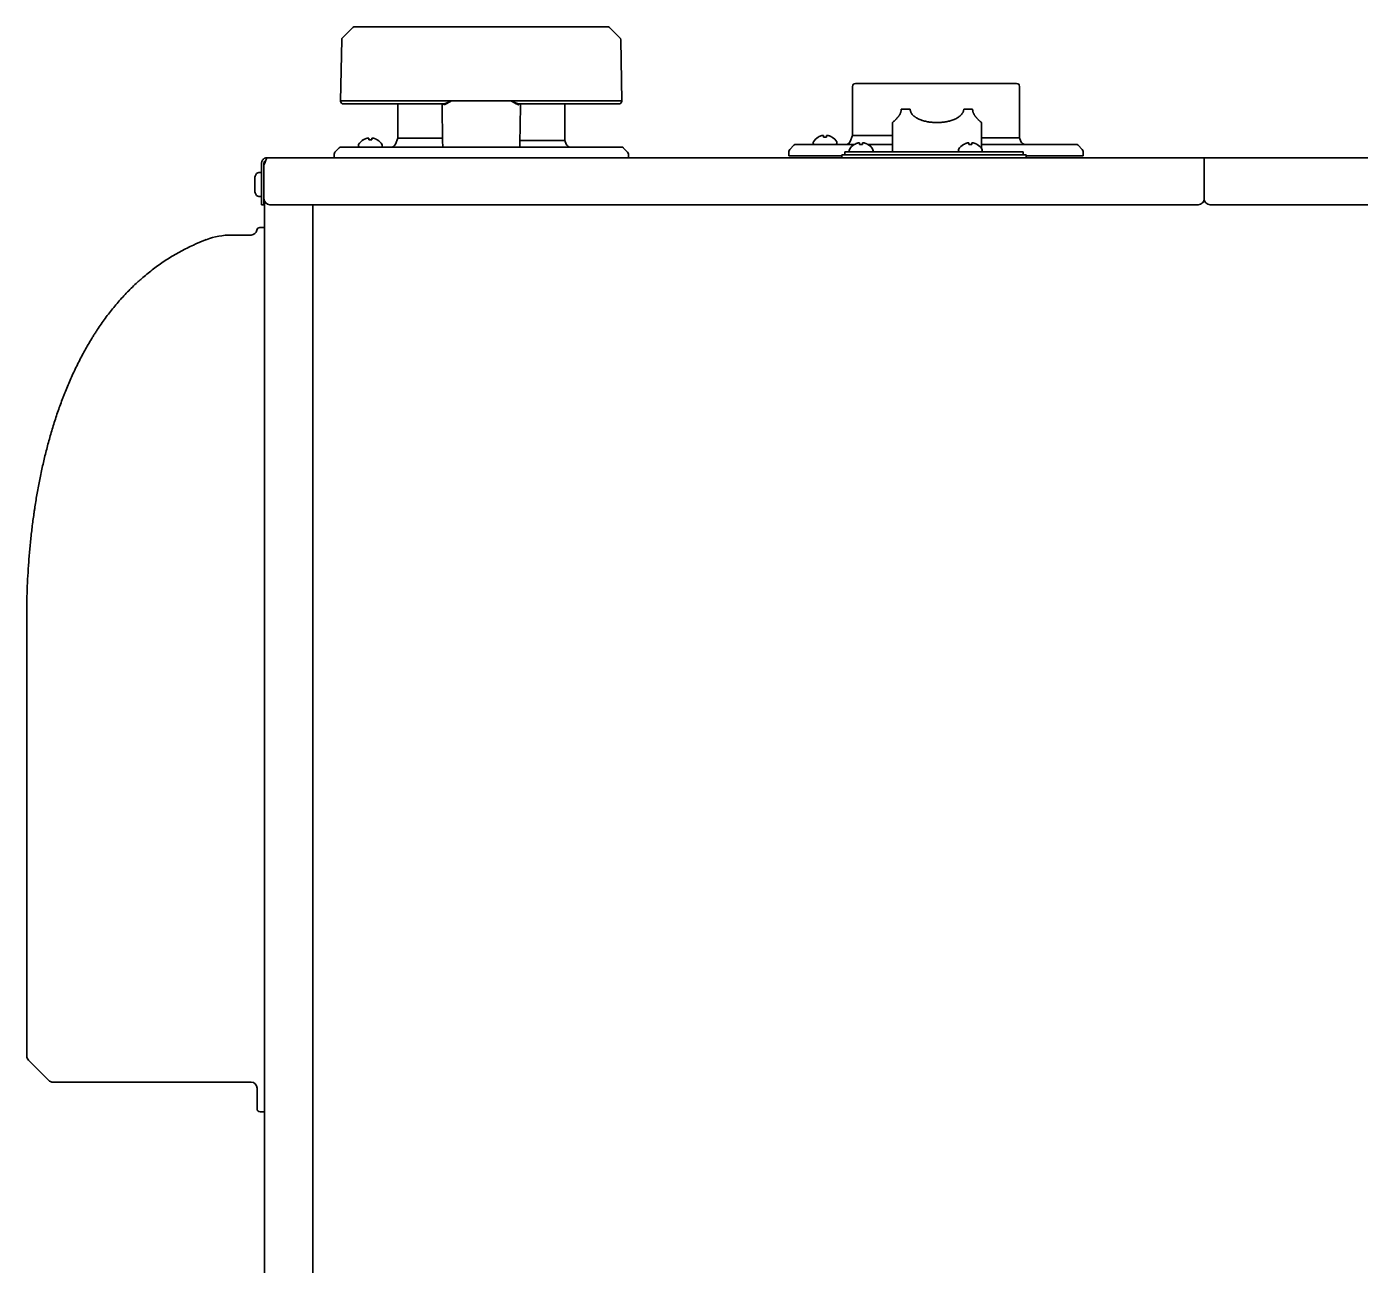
# Model space of a CAD drawing. Extents: x 53 to 4125, y 6244 to 9910.
# Drawn here: x 3214.3 to 3662.9, y 8370.3 to 8787 of the extents above; entities that cross this region are included whole.
import ezdxf

# ---------------------------------------------------------------- set-up
doc = ezdxf.new("R2010")
doc.units = 0
doc.header["$LTSCALE"] = 5
doc.layers.add('1', color=7, linetype='CONTINUOUS', true_color=0xffffff)

msp = doc.modelspace()

# ---------------------------------------------------------------- linework, layer by layer
at = {"layer": '1', "color": 7, "linetype": 'Continuous', "lineweight": 35}
for p, q in [((3320.56, 8783.29), (3324.04, 8786.72)), ((3409.65, 8787), (3324.75, 8787)), ((3410.36, 8786.72), (3413.84, 8783.29)), ((3319.9, 8762), (3320.26, 8782.59)), ((3414.14, 8782.59), (3414.5, 8762)), ((3492.09, 8750.43), (3492.09, 8766.9)), ((3492.09, 8750.43), (3492.09, 8766.9)), ((3509.93, 8767.9), (3493.09, 8767.9)), ((3509.93, 8767.9), (3493.09, 8767.9)), ((3497.89, 8767.9), (3496.53, 8767.9)), ((3510.7, 8767.9), (3497.89, 8767.9)), ((3512.36, 8767.9), (3509.93, 8767.9)), ((3512.36, 8767.9), (3509.93, 8767.9)), ((3512.06, 8767.9), (3510.7, 8767.9)), ((3514.12, 8767.9), (3512.36, 8767.9)), ((3514.12, 8767.9), (3512.36, 8767.9)), ((3526.27, 8767.9), (3514.12, 8767.9)), ((3526.27, 8767.9), (3514.12, 8767.9)), ((3532.81, 8767.9), (3515.34, 8767.9)), ((3528.03, 8767.9), (3526.27, 8767.9)), ((3528.03, 8767.9), (3526.27, 8767.9)), ((3530.45, 8767.9), (3528.03, 8767.9)), ((3530.45, 8767.9), (3528.03, 8767.9)), ((3547.29, 8767.9), (3530.45, 8767.9)), ((3547.29, 8767.9), (3530.45, 8767.9)), ((3548.29, 8766.9), (3548.29, 8749.65)), ((3548.29, 8766.9), (3548.29, 8749.65)), ((3319.9, 8762), (3414.5, 8762)), ((3319.9, 8761.98), (3319.9, 8762)), ((3320.9, 8761), (3354.35, 8761)), ((3339.1, 8749.53), (3339.1, 8761)), ((3339.1, 8749.53), (3339.1, 8761)), ((3380.05, 8761), (3413.5, 8761)), ((3395.3, 8761), (3395.3, 8748.75)), ((3395.3, 8761), (3395.3, 8748.75)), ((3414.5, 8762), (3414.5, 8761.98)), ((3508.5, 8759.23), (3509.77, 8759.23)), ((3509.77, 8759.23), (3508.5, 8759.23)), ((3531.22, 8759.23), (3532.5, 8759.23)), ((3532.5, 8759.23), (3531.22, 8759.23)), ((3505.5, 8744.9), (3505.5, 8754.74)), ((3535.5, 8754.74), (3535.5, 8746.01)), ((3327.6, 8749), (3327.6, 8748.97)), ((3332.2, 8748.93), (3332.2, 8748.96)), ((3338.36, 8747.49), (3339.1, 8749.53)), ((3338.36, 8747.49), (3339.1, 8749.53)), ((3354.13, 8749.53), (3339.1, 8749.53)), ((3354.13, 8749.53), (3339.1, 8749.53)), ((3395.3, 8748.75), (3380.21, 8748.75)), ((3395.3, 8748.75), (3380.21, 8748.75)), ((3395.3, 8748.75), (3395.76, 8747.49)), ((3395.3, 8748.75), (3395.76, 8747.49)), ((3480.57, 8749.88), (3480.57, 8749.85)), ((3485.17, 8749.85), (3485.17, 8749.88)), ((3491.35, 8748.39), (3492.09, 8750.43)), ((3491.35, 8748.39), (3492.09, 8750.43)), ((3505.5, 8750.43), (3492.09, 8750.43)), ((3505.5, 8750.43), (3492.09, 8750.43)), ((3548.29, 8749.65), (3535.5, 8749.65)), ((3548.29, 8749.65), (3535.5, 8749.65)), ((3548.29, 8749.65), (3548.75, 8748.39)), ((3548.29, 8749.65), (3548.75, 8748.39)), ((3317.99, 8744.79), (3319.41, 8746.21)), ((3317.99, 8744.79), (3319.41, 8746.21)), ((3414.29, 8746.5), (3320.11, 8746.5)), ((3414.29, 8746.5), (3320.11, 8746.5)), ((3325.88, 8746.94), (3325.88, 8747.14)), ((3329.88, 8746.5), (3326.28, 8746.53)), ((3333.88, 8747.07), (3333.88, 8746.87)), ((3414.99, 8746.21), (3416.41, 8744.79)), ((3414.99, 8746.21), (3416.41, 8744.79)), ((3470.69, 8743.6), (3470.69, 8744.99)), ((3470.69, 8743.6), (3470.69, 8744.99)), ((3470.99, 8745.69), (3472.4, 8747.11)), ((3470.99, 8745.69), (3472.4, 8747.11)), ((3492.76, 8747.4), (3473.11, 8747.4)), ((3492.79, 8747.4), (3473.11, 8747.4)), ((3478.87, 8747.8), (3478.87, 8748)), ((3486.87, 8748), (3486.87, 8747.8)), ((3549.49, 8744.9), (3489.49, 8744.9)), ((3489.49, 8743.9), (3489.49, 8744.9)), ((3490.99, 8745.3), (3490.99, 8745.5)), ((3492.69, 8747.38), (3492.69, 8747.35)), ((3505.49, 8747.4), (3497.11, 8747.4)), ((3505.49, 8747.4), (3497.13, 8747.4)), ((3497.29, 8747.35), (3497.29, 8747.38)), ((3498.99, 8745.5), (3498.99, 8745.3)), ((3527.74, 8745.3), (3527.74, 8745.5)), ((3529.44, 8747.38), (3529.44, 8747.35)), ((3534.04, 8747.35), (3534.04, 8747.38)), ((3567.28, 8747.4), (3535.49, 8747.4)), ((3567.28, 8747.4), (3535.49, 8747.4)), ((3535.5, 8744.93), (3535.5, 8744.9)), ((3535.74, 8745.5), (3535.74, 8745.3)), ((3549.49, 8744.9), (3549.49, 8743.9)), ((3567.99, 8747.11), (3569.4, 8745.69)), ((3567.99, 8747.11), (3569.4, 8745.69)), ((3569.69, 8744.99), (3569.69, 8743.6)), ((3569.69, 8744.99), (3569.69, 8743.6)), ((3293.3, 8741.1), (3293.3, 8740.37)), ((3293.3, 8740.37), (3293.3, 8729.1)), ((3294.1, 8741.1), (3294.1, 8740.37)), ((3294.1, 8740.37), (3294.44, 8741.1)), ((3294.1, 8740.37), (3294.1, 8729.1)), ((3294.1, 8740.37), (3294.1, 8729.1)), ((3295.35, 8742.9), (3295.1, 8742.9)), ((3295.35, 8742.9), (3295.32, 8742.9)), ((3954.05, 8742.9), (3295.35, 8742.9)), ((3317.7, 8742.9), (3317.7, 8744.09)), ((3317.7, 8742.9), (3317.7, 8744.09)), ((3416.7, 8744.09), (3416.7, 8742.9)), ((3416.7, 8744.09), (3416.7, 8742.9)), ((3470.69, 8743.6), (3488.49, 8743.6)), ((3470.69, 8743.6), (3488.49, 8743.6)), ((3488.49, 8743.9), (3550.49, 8743.9)), ((3488.49, 8742.9), (3488.49, 8743.9)), ((3550.49, 8743.9), (3550.49, 8742.9)), ((3550.5, 8743.6), (3569.69, 8743.6)), ((3550.5, 8743.6), (3569.69, 8743.6)), ((3610.39, 8742.9), (3610.39, 8741.1)), ((3610.39, 8742.9), (3610.39, 8741.1)), ((3610.39, 8741.1), (3610.39, 8729.1)), ((3610.39, 8741.1), (3610.39, 8729.1)), ((3291, 8731.41), (3291, 8736.39)), ((3292.34, 8737.9), (3293.3, 8737.9)), ((3293.3, 8729.9), (3292.34, 8729.9)), ((3293.3, 8727.1), (3293.3, 8729.1)), ((3293.3, 8727.1), (3294.1, 8727.1)), ((3294.1, 8727.1), (3294.1, 8729.1)), ((3294.29, 8728.23), (3294.29, 8105.85)), ((3296.1, 8727.1), (3608.39, 8727.1)), ((3310.5, 8727.1), (3310.5, 8012)), ((3612.39, 8727.1), (3953.29, 8727.1)), ((3292.77, 8719.4), (3292.74, 8719.4)), ((3294.28, 8719.4), (3292.77, 8719.4)), ((3294.28, 8719.11), (3294.28, 8719.4)), ((3294.28, 8710.7), (3294.28, 8719.11)), ((3289.78, 8716.9), (3283.23, 8716.9)), ((3294.28, 8714.1), (3294.29, 8714.1)), ((3294.28, 8709.99), (3294.28, 8710.7)), ((3294.28, 8709.99), (3294.28, 8437.82)), ((3214.28, 8588.24), (3214.28, 8440.73)), ((3294.29, 8563.9), (3294.28, 8563.9)), ((3294.28, 8562.9), (3294.29, 8562.9)), ((3294.28, 8560.9), (3294.29, 8560.9)), ((3294.29, 8556.9), (3294.28, 8556.9)), ((3294.28, 8554.9), (3294.29, 8554.9)), ((3214.86, 8439.32), (3221.69, 8432.49)), ((3294.28, 8437.11), (3294.28, 8437.82)), ((3294.28, 8427.4), (3294.28, 8437.11)), ((3223.1, 8431.9), (3225.93, 8431.9)), ((3225.93, 8431.9), (3289.78, 8431.9)), ((3291.78, 8429.9), (3291.78, 8422.9)), ((3294.28, 8422.2), (3294.28, 8427.4)), ((3292.78, 8421.9), (3294.28, 8421.9)), ((3294.28, 8421.9), (3294.28, 8422.2))]:
    msp.add_line(p, q, dxfattribs=at)
for centre, radius, start, end in [((3324.75, 8786), 1, 90, 134.5), ((3409.65, 8786), 1, 45.5, 90), ((3321.26, 8782.58), 1, 134.5, 179), ((3413.14, 8782.58), 1, 1, 45.5), ((3493.09, 8766.9), 1, 90, 180), ((3493.09, 8766.9), 1, 90, 180), ((3547.29, 8766.9), 1, 0, 90), ((3547.29, 8766.9), 1, 0, 90), ((3320.9, 8762), 1, 181, 270), ((3413.5, 8762), 1, 270, 359), ((3330.06, 8744.88), 4.8, 121.0814, 149.1988), ((3329.87, 8745.2), 3.78, 89.5035, 97.1041), ((3329.87, 8745.2), 3.78, 81.8959, 89.4965), ((3329.66, 8744.88), 4.8, 29.8012, 57.9163), ((3483.07, 8745.78), 4.8, 121.3727, 149.6988), ((3482.67, 8745.78), 4.8, 30.3012, 58.6273), ((3318.7, 8744.09), 1, 135, 180), ((3318.7, 8744.09), 1, 135, 180), ((3320.11, 8745.5), 1, 90, 135), ((3320.11, 8745.5), 1, 90, 135), ((3326.28, 8747.13), 0.4, 149.1988, 179.5), ((3326.28, 8746.93), 0.4, 179.5, 269.5), ((3327.67, 8745.92), 0.6, 75.4572, 89.5), ((3333.48, 8746.87), 0.4, 292.8662, 359.5), ((3333.48, 8747.07), 0.4, 359.5, 29.8012), ((3336.95, 8748), 1.5, 270, 340), ((3336.95, 8748), 1.5, 270, 340), ((3397.17, 8748), 1.5, 200, 270), ((3397.17, 8748), 1.5, 200, 270), ((3414.29, 8745.5), 1, 45, 90), ((3414.29, 8745.5), 1, 45, 90), ((3415.7, 8744.09), 1, 0, 45), ((3415.7, 8744.09), 1, 0, 45), ((3471.69, 8744.99), 1, 135, 180), ((3471.69, 8744.99), 1, 135, 180), ((3473.11, 8746.4), 1, 90, 135), ((3473.11, 8746.4), 1, 90, 135), ((3479.27, 8748), 0.4, 149.6988, 180), ((3479.27, 8747.8), 0.4, 180, 270), ((3486.47, 8747.8), 0.4, 270, 0), ((3486.47, 8748), 0.4, 0, 30.3012), ((3489.94, 8748.9), 1.5, 270, 340), ((3489.94, 8748.9), 1.5, 270, 340), ((3491.39, 8745.5), 0.4, 149.6988, 180), ((3491.39, 8745.3), 0.4, 180, 270), ((3495.19, 8743.28), 4.8, 121.3727, 149.6988), ((3494.79, 8743.28), 4.8, 30.3012, 58.6273), ((3498.59, 8745.3), 0.4, 270, 0), ((3498.59, 8745.5), 0.4, 0, 30.3012), ((3528.14, 8745.5), 0.4, 149.6988, 180), ((3528.14, 8745.3), 0.4, 180, 270), ((3531.94, 8743.28), 4.8, 121.3727, 149.6988), ((3531.54, 8743.28), 4.8, 30.3012, 58.6273), ((3535.34, 8745.3), 0.4, 270, 0), ((3535.34, 8745.5), 0.4, 0, 30.3012), ((3550.16, 8748.9), 1.5, 200, 270), ((3550.16, 8748.9), 1.5, 200, 270), ((3567.28, 8746.4), 1, 45, 90), ((3567.28, 8746.4), 1, 45, 90), ((3568.69, 8744.99), 1, 0, 45), ((3568.69, 8744.99), 1, 0, 45), ((3297.54, 8733.9), 7, 150, 159.1628), ((3292.34, 8736.9), 1, 90, 150), ((3297.54, 8733.9), 7, 200.8372, 210), ((3292.34, 8730.9), 1, 210, 270), ((3296.1, 8729.1), 2, 180, 270), ((3608.39, 8729.1), 2, 270, 0), ((3612.39, 8729.1), 2, 180, 270), ((3289.78, 8718.9), 2, 270, 350.4059), ((3292.73, 8718.4), 1, 90, 170.4059), ((3283.23, 8692.9), 24, 90, 110.7877), ((3216.28, 8440.73), 2, 180, 225), ((3223.1, 8433.9), 2, 225, 270), ((3289.78, 8429.9), 2, 0, 90), ((3292.78, 8422.9), 1, 180, 270)]:
    msp.add_arc(centre, radius, start, end, dxfattribs=at)
at = {"layer": '1', "color": 7, "linetype": 'Continuous', "lineweight": 35, "extrusion": (0, 0, -1)}
for major_axis, start_param, end_param in [((15, 0), 3.785094, 4.068888), ((15, 0), 2.214297, 2.498092), ((-14, 0), 0.698222, 0.872574), ((-14, 0), 5.410611, 5.584963), ((15, 0), 0.643501, 0.927295), ((15, 0), 5.35589, 5.639684), ((-14, 0), 2.269019, 2.44337), ((-14, 0), 3.839815, 4.014167)]:
    msp.add_ellipse((3520.5, 8759.23), major_axis=major_axis, ratio=0.00002, start_param=start_param, end_param=end_param, dxfattribs=at)
at = {"layer": '1', "color": 7, "linetype": 'Continuous', "lineweight": 35}
for points, knots in [([(3496.53, 8767.9), (3496.49, 8767.9), (3496.44, 8767.9), (3496.3, 8767.9), (3496.22, 8767.9), (3496.08, 8767.9), (3496.03, 8767.9), (3495.96, 8767.9), (3495.95, 8767.9), (3495.92, 8767.9), (3495.91, 8767.9), (3495.87, 8767.9), (3495.84, 8767.9), (3495.69, 8767.9), (3495.42, 8767.9), (3495.12, 8767.9), (3494.91, 8767.9), (3494.87, 8767.9), (3494.79, 8767.9), (3494.74, 8767.9), (3494.61, 8767.9), (3494.52, 8767.9), (3494.25, 8767.9), (3494.06, 8767.9), (3493.66, 8767.9), (3493.46, 8767.9), (3493.24, 8767.9)], [0, 0, 0, 0, 0.125, 0.125, 0.25, 0.25, 0.3125, 0.3125, 0.328125, 0.328125, 0.34375, 0.34375, 0.375, 0.375, 0.5, 0.625, 0.625, 0.65625, 0.65625, 0.6875, 0.6875, 0.75, 0.75, 0.875, 0.875, 1, 1, 1, 1]), ([(3515.34, 8767.9), (3515.13, 8767.9), (3514.93, 8767.9), (3514.53, 8767.9), (3514.34, 8767.9), (3514.07, 8767.9), (3513.98, 8767.9), (3513.87, 8767.9), (3513.85, 8767.9), (3513.81, 8767.9), (3513.78, 8767.9), (3513.72, 8767.9), (3513.68, 8767.9), (3513.47, 8767.9), (3513.17, 8767.9), (3512.9, 8767.9), (3512.75, 8767.9), (3512.73, 8767.9), (3512.67, 8767.9), (3512.64, 8767.9), (3512.56, 8767.9), (3512.51, 8767.9), (3512.37, 8767.9), (3512.29, 8767.9), (3512.15, 8767.9), (3512.1, 8767.9), (3512.06, 8767.9)], [0, 0, 0, 0, 0.125, 0.125, 0.25, 0.25, 0.3125, 0.3125, 0.328125, 0.328125, 0.34375, 0.34375, 0.375, 0.375, 0.5, 0.625, 0.625, 0.65625, 0.65625, 0.6875, 0.6875, 0.75, 0.75, 0.875, 0.875, 1, 1, 1, 1]), ([(3357.12, 8761.98), (3357.11, 8761.98), (3357.08, 8761.97), (3357.05, 8761.95), (3357.01, 8761.94), (3356.98, 8761.92), (3356.94, 8761.91), (3356.9, 8761.89), (3356.87, 8761.88), (3356.84, 8761.86), (3356.8, 8761.85), (3356.77, 8761.83), (3356.73, 8761.82), (3356.7, 8761.8), (3356.67, 8761.79), (3356.64, 8761.78), (3356.6, 8761.76), (3356.57, 8761.75), (3356.54, 8761.73), (3356.51, 8761.72), (3356.48, 8761.71), (3356.45, 8761.69), (3356.42, 8761.68), (3356.39, 8761.67), (3356.36, 8761.66), (3356.33, 8761.64), (3356.3, 8761.63), (3356.27, 8761.62), (3356.25, 8761.61), (3356.22, 8761.59), (3356.19, 8761.58), (3356.16, 8761.57), (3356.14, 8761.56), (3356.11, 8761.55), (3356.08, 8761.54), (3356.06, 8761.53), (3356.03, 8761.52), (3356.01, 8761.51), (3355.98, 8761.49), (3355.96, 8761.48), (3355.93, 8761.47), (3355.91, 8761.46), (3355.88, 8761.45), (3355.86, 8761.44), (3355.84, 8761.43), (3355.81, 8761.43), (3355.79, 8761.42), (3355.77, 8761.41), (3355.75, 8761.4), (3355.72, 8761.39), (3355.7, 8761.38), (3355.68, 8761.37), (3355.66, 8761.36), (3355.64, 8761.36), (3355.62, 8761.35), (3355.6, 8761.34), (3355.58, 8761.33), (3355.56, 8761.32), (3355.54, 8761.32), (3355.52, 8761.31), (3355.5, 8761.3), (3355.48, 8761.3), (3355.47, 8761.29), (3355.45, 8761.28), (3355.43, 8761.27), (3355.41, 8761.27), (3355.4, 8761.26), (3355.37, 8761.25), (3355.33, 8761.24), (3355.28, 8761.22), (3355.23, 8761.2), (3355.18, 8761.18), (3355.13, 8761.17), (3355.08, 8761.15), (3355.04, 8761.14), (3354.99, 8761.12), (3354.95, 8761.11), (3354.91, 8761.1), (3354.87, 8761.09), (3354.83, 8761.07), (3354.79, 8761.06), (3354.75, 8761.06), (3354.71, 8761.05), (3354.67, 8761.04), (3354.64, 8761.03), (3354.6, 8761.03), (3354.57, 8761.02), (3354.53, 8761.02), (3354.5, 8761.01), (3354.47, 8761.01), (3354.44, 8761.01), (3354.41, 8761), (3354.38, 8761), (3354.36, 8761), (3354.35, 8761)], [0, 0, 0, 0, 0.011672, 0.023259, 0.03476, 0.046176, 0.057505, 0.068749, 0.079908, 0.09098, 0.101967, 0.112867, 0.123682, 0.134411, 0.145054, 0.155611, 0.166082, 0.176467, 0.186766, 0.196979, 0.207106, 0.217146, 0.227101, 0.23697, 0.246752, 0.256449, 0.266059, 0.275583, 0.285021, 0.294373, 0.303639, 0.312819, 0.321912, 0.33092, 0.339841, 0.348677, 0.357426, 0.36609, 0.374667, 0.383158, 0.391564, 0.399883, 0.408116, 0.416263, 0.424325, 0.4323, 0.44019, 0.447994, 0.455712, 0.463344, 0.47089, 0.478351, 0.485726, 0.493015, 0.500218, 0.507336, 0.514368, 0.521315, 0.528176, 0.534951, 0.541641, 0.548246, 0.554765, 0.561199, 0.567547, 0.573811, 0.579988, 0.586081, 0.604999, 0.623671, 0.642098, 0.660281, 0.67822, 0.695916, 0.713369, 0.73058, 0.74755, 0.76428, 0.780769, 0.79702, 0.813033, 0.828809, 0.844349, 0.859653, 0.874723, 0.88956, 0.904165, 0.918538, 0.932682, 0.946598, 0.960286, 0.973748, 0.986986, 1, 1, 1, 1]), ([(3354.57, 8760.76), (3354.57, 8760.76), (3354.58, 8760.76), (3354.59, 8760.76), (3354.61, 8760.76), (3354.62, 8760.76), (3354.63, 8760.76), (3354.64, 8760.76), (3354.66, 8760.76), (3354.67, 8760.77), (3354.68, 8760.77), (3354.7, 8760.77), (3354.71, 8760.77), (3354.73, 8760.77), (3354.74, 8760.78), (3354.75, 8760.78), (3354.77, 8760.78), (3354.78, 8760.79), (3354.8, 8760.79), (3354.81, 8760.79), (3354.83, 8760.8), (3354.84, 8760.8), (3354.86, 8760.81), (3354.87, 8760.81), (3354.89, 8760.82), (3354.91, 8760.82), (3354.92, 8760.83), (3354.94, 8760.83), (3354.96, 8760.84), (3354.97, 8760.84), (3355.02, 8760.86), (3355.1, 8760.89), (3355.22, 8760.94), (3355.35, 8761), (3355.48, 8761.06), (3355.6, 8761.13), (3355.71, 8761.19), (3355.82, 8761.24), (3355.92, 8761.3), (3356.01, 8761.35), (3356.11, 8761.41), (3356.2, 8761.46), (3356.26, 8761.49), (3356.31, 8761.52), (3356.36, 8761.55), (3356.41, 8761.57), (3356.46, 8761.6), (3356.51, 8761.63), (3356.56, 8761.66), (3356.61, 8761.69), (3356.66, 8761.72), (3356.72, 8761.75), (3356.77, 8761.78), (3356.83, 8761.82), (3356.88, 8761.85), (3356.94, 8761.88), (3357, 8761.92), (3357.06, 8761.95), (3357.1, 8761.97), (3357.12, 8761.98)], [0, 0, 0, 0, 0.006738, 0.013499, 0.020284, 0.027094, 0.033929, 0.04079, 0.047676, 0.05459, 0.06153, 0.068497, 0.075493, 0.082517, 0.089569, 0.096651, 0.103762, 0.110903, 0.118075, 0.125278, 0.132512, 0.139777, 0.147075, 0.154405, 0.161768, 0.169164, 0.176594, 0.184057, 0.191555, 0.199088, 0.206656, 0.254567, 0.305162, 0.358506, 0.414655, 0.457585, 0.501321, 0.545878, 0.578226, 0.612681, 0.649245, 0.687919, 0.704392, 0.721099, 0.738041, 0.755219, 0.772632, 0.79028, 0.808165, 0.826285, 0.844641, 0.863233, 0.882062, 0.901126, 0.920428, 0.939966, 0.95974, 0.979752, 1, 1, 1, 1]), ([(3377.28, 8761.98), (3377.29, 8761.98), (3377.31, 8761.97), (3377.34, 8761.95), (3377.37, 8761.93), (3377.4, 8761.92), (3377.42, 8761.9), (3377.45, 8761.88), (3377.48, 8761.87), (3377.51, 8761.85), (3377.54, 8761.84), (3377.56, 8761.82), (3377.59, 8761.81), (3377.62, 8761.79), (3377.64, 8761.77), (3377.67, 8761.76), (3377.7, 8761.74), (3377.72, 8761.73), (3377.75, 8761.71), (3377.77, 8761.7), (3377.8, 8761.68), (3377.83, 8761.67), (3377.85, 8761.66), (3377.88, 8761.64), (3377.9, 8761.63), (3377.92, 8761.61), (3377.95, 8761.6), (3377.97, 8761.59), (3378, 8761.57), (3378.02, 8761.56), (3378.04, 8761.55), (3378.07, 8761.53), (3378.09, 8761.52), (3378.11, 8761.51), (3378.14, 8761.49), (3378.16, 8761.48), (3378.18, 8761.47), (3378.2, 8761.46), (3378.23, 8761.44), (3378.25, 8761.43), (3378.27, 8761.42), (3378.29, 8761.41), (3378.31, 8761.4), (3378.33, 8761.38), (3378.35, 8761.37), (3378.37, 8761.36), (3378.39, 8761.35), (3378.41, 8761.34), (3378.43, 8761.33), (3378.45, 8761.32), (3378.47, 8761.31), (3378.49, 8761.3), (3378.51, 8761.28), (3378.53, 8761.27), (3378.55, 8761.26), (3378.57, 8761.25), (3378.59, 8761.24), (3378.6, 8761.23), (3378.62, 8761.22), (3378.64, 8761.21), (3378.66, 8761.21), (3378.67, 8761.2), (3378.69, 8761.19), (3378.71, 8761.18), (3378.72, 8761.17), (3378.74, 8761.16), (3378.76, 8761.15), (3378.77, 8761.14), (3378.79, 8761.13), (3378.81, 8761.13), (3378.82, 8761.12), (3378.84, 8761.11), (3378.85, 8761.1), (3378.87, 8761.09), (3378.88, 8761.09), (3378.9, 8761.08), (3378.96, 8761.05), (3379.05, 8761), (3379.18, 8760.94), (3379.3, 8760.89), (3379.39, 8760.86), (3379.44, 8760.84), (3379.47, 8760.83), (3379.51, 8760.82), (3379.54, 8760.81), (3379.57, 8760.8), (3379.6, 8760.79), (3379.62, 8760.78), (3379.65, 8760.78), (3379.68, 8760.77), (3379.71, 8760.77), (3379.73, 8760.76), (3379.76, 8760.76), (3379.78, 8760.76), (3379.81, 8760.76), (3379.82, 8760.76), (3379.83, 8760.76)], [0, 0, 0, 0, 0.009824, 0.019593, 0.029307, 0.038966, 0.04857, 0.058119, 0.067613, 0.077053, 0.086437, 0.095767, 0.105042, 0.114262, 0.123427, 0.132537, 0.141593, 0.150594, 0.15954, 0.168431, 0.177267, 0.186049, 0.194776, 0.203448, 0.212066, 0.220629, 0.229137, 0.237591, 0.24599, 0.254335, 0.262624, 0.27086, 0.27904, 0.287167, 0.295238, 0.303256, 0.311218, 0.319127, 0.326981, 0.33478, 0.342525, 0.350216, 0.357852, 0.365434, 0.372962, 0.380435, 0.387854, 0.395219, 0.40253, 0.409787, 0.416989, 0.424137, 0.431232, 0.438272, 0.445258, 0.45219, 0.459068, 0.465892, 0.472662, 0.479379, 0.486041, 0.49265, 0.499205, 0.505706, 0.512153, 0.518547, 0.524887, 0.531174, 0.537407, 0.543586, 0.549712, 0.555785, 0.561804, 0.56777, 0.573683, 0.579542, 0.585348, 0.641474, 0.6948, 0.745383, 0.793286, 0.807889, 0.822363, 0.836709, 0.85093, 0.865031, 0.879012, 0.892877, 0.90663, 0.920272, 0.933808, 0.94724, 0.960572, 0.973807, 0.986949, 1, 1, 1, 1]), ([(3380.05, 8761), (3380.04, 8761), (3380.03, 8761), (3380.02, 8761), (3380, 8761), (3379.99, 8761), (3379.97, 8761), (3379.96, 8761.01), (3379.94, 8761.01), (3379.93, 8761.01), (3379.91, 8761.01), (3379.9, 8761.01), (3379.88, 8761.01), (3379.87, 8761.02), (3379.85, 8761.02), (3379.83, 8761.02), (3379.82, 8761.02), (3379.8, 8761.03), (3379.78, 8761.03), (3379.76, 8761.03), (3379.75, 8761.03), (3379.73, 8761.04), (3379.71, 8761.04), (3379.69, 8761.05), (3379.67, 8761.05), (3379.65, 8761.05), (3379.64, 8761.06), (3379.62, 8761.06), (3379.6, 8761.07), (3379.58, 8761.07), (3379.56, 8761.08), (3379.54, 8761.08), (3379.52, 8761.09), (3379.5, 8761.1), (3379.48, 8761.1), (3379.45, 8761.11), (3379.43, 8761.11), (3379.41, 8761.12), (3379.39, 8761.13), (3379.37, 8761.13), (3379.35, 8761.14), (3379.32, 8761.15), (3379.3, 8761.16), (3379.28, 8761.16), (3379.26, 8761.17), (3379.23, 8761.18), (3379.21, 8761.19), (3379.18, 8761.2), (3379.16, 8761.21), (3379.14, 8761.21), (3379.11, 8761.22), (3379.09, 8761.23), (3379.06, 8761.24), (3379.04, 8761.25), (3379.01, 8761.26), (3378.99, 8761.27), (3378.96, 8761.28), (3378.93, 8761.29), (3378.91, 8761.3), (3378.88, 8761.31), (3378.85, 8761.32), (3378.82, 8761.33), (3378.79, 8761.34), (3378.76, 8761.36), (3378.72, 8761.37), (3378.69, 8761.38), (3378.66, 8761.4), (3378.62, 8761.41), (3378.58, 8761.43), (3378.55, 8761.44), (3378.51, 8761.46), (3378.47, 8761.47), (3378.43, 8761.49), (3378.39, 8761.51), (3378.34, 8761.53), (3378.3, 8761.54), (3378.26, 8761.56), (3378.21, 8761.58), (3378.16, 8761.6), (3378.12, 8761.62), (3378.07, 8761.64), (3378.02, 8761.66), (3377.97, 8761.69), (3377.92, 8761.71), (3377.86, 8761.73), (3377.81, 8761.75), (3377.76, 8761.78), (3377.7, 8761.8), (3377.64, 8761.83), (3377.59, 8761.85), (3377.53, 8761.88), (3377.47, 8761.9), (3377.41, 8761.93), (3377.34, 8761.96), (3377.3, 8761.98), (3377.28, 8761.98)], [0, 0, 0, 0, 0.00651, 0.01307, 0.019681, 0.026343, 0.033056, 0.03982, 0.046635, 0.053501, 0.060419, 0.067389, 0.07441, 0.081484, 0.088609, 0.095787, 0.103017, 0.1103, 0.117636, 0.125024, 0.132465, 0.139959, 0.147506, 0.155106, 0.16276, 0.170467, 0.178228, 0.186042, 0.193911, 0.201833, 0.209809, 0.217839, 0.225924, 0.234062, 0.242255, 0.250503, 0.258805, 0.267162, 0.275573, 0.28404, 0.292561, 0.301137, 0.309768, 0.318455, 0.327197, 0.335993, 0.344846, 0.353753, 0.362716, 0.371735, 0.38081, 0.38994, 0.399125, 0.408367, 0.417664, 0.42659, 0.435804, 0.445304, 0.455092, 0.465168, 0.475531, 0.486183, 0.497122, 0.50835, 0.519867, 0.531672, 0.543766, 0.556149, 0.568821, 0.581782, 0.595033, 0.608573, 0.622403, 0.636523, 0.650932, 0.665631, 0.68062, 0.695899, 0.711469, 0.727328, 0.743477, 0.759916, 0.776646, 0.793665, 0.810975, 0.828574, 0.846463, 0.864642, 0.883111, 0.90187, 0.920918, 0.940255, 0.959881, 0.979796, 1, 1, 1, 1]), ([(3505.5, 8754.73), (3505.5, 8754.73), (3505.52, 8754.75), (3505.58, 8754.8), (3505.61, 8754.83), (3505.66, 8754.87), (3505.68, 8754.88), (3505.72, 8754.92), (3505.74, 8754.93), (3505.85, 8755.03), (3505.96, 8755.12), (3506.15, 8755.3), (3506.22, 8755.36), (3506.36, 8755.49), (3506.44, 8755.57), (3506.56, 8755.69), (3506.6, 8755.73), (3506.69, 8755.81), (3506.73, 8755.86), (3506.87, 8755.99), (3506.96, 8756.09), (3507.1, 8756.25), (3507.15, 8756.3), (3507.24, 8756.42), (3507.29, 8756.47), (3507.39, 8756.59), (3507.44, 8756.66), (3507.52, 8756.75), (3507.54, 8756.79), (3507.59, 8756.85), (3507.62, 8756.89), (3507.69, 8756.99), (3507.74, 8757.07), (3507.84, 8757.22), (3507.89, 8757.29), (3507.98, 8757.46), (3508.03, 8757.54), (3508.1, 8757.67), (3508.12, 8757.72), (3508.17, 8757.81), (3508.19, 8757.86), (3508.25, 8758), (3508.29, 8758.1), (3508.34, 8758.25), (3508.36, 8758.31), (3508.38, 8758.39), (3508.39, 8758.41), (3508.4, 8758.47), (3508.41, 8758.5), (3508.44, 8758.64), (3508.46, 8758.75), (3508.48, 8758.93), (3508.49, 8758.99), (3508.49, 8759.08), (3508.49, 8759.11), (3508.5, 8759.17), (3508.5, 8759.2), (3508.5, 8759.23)], [0, 0, 0, 0, 0.125, 0.125, 0.1875, 0.1875, 0.21875, 0.21875, 0.25, 0.25, 0.375, 0.375, 0.4375, 0.4375, 0.5, 0.5, 0.53125, 0.53125, 0.5625, 0.5625, 0.625, 0.625, 0.65625, 0.65625, 0.6875, 0.6875, 0.71875, 0.71875, 0.734375, 0.734375, 0.75, 0.75, 0.78125, 0.78125, 0.8125, 0.8125, 0.84375, 0.84375, 0.859375, 0.859375, 0.875, 0.875, 0.90625, 0.90625, 0.921875, 0.921875, 0.929688, 0.929688, 0.9375, 0.9375, 0.96875, 0.96875, 0.984375, 0.984375, 0.992188, 0.992188, 1, 1, 1, 1]), ([(3511.5, 8759.23), (3511.5, 8759.17), (3511.5, 8759.11), (3511.51, 8758.99), (3511.52, 8758.93), (3511.54, 8758.75), (3511.57, 8758.64), (3511.64, 8758.41), (3511.68, 8758.31), (3511.78, 8758.1), (3511.83, 8758), (3511.91, 8757.88), (3511.92, 8757.86), (3511.95, 8757.81), (3511.97, 8757.79), (3512.02, 8757.72), (3512.05, 8757.67), (3512.15, 8757.54), (3512.22, 8757.46), (3512.37, 8757.29), (3512.44, 8757.22), (3512.6, 8757.07), (3512.68, 8757), (3512.8, 8756.89), (3512.84, 8756.86), (3512.93, 8756.79), (3512.97, 8756.76), (3513.1, 8756.66), (3513.19, 8756.6), (3513.37, 8756.48), (3513.46, 8756.42), (3513.65, 8756.31), (3513.74, 8756.25), (3514.22, 8755.99), (3514.62, 8755.81), (3515.14, 8755.61), (3515.24, 8755.57), (3515.46, 8755.5), (3515.78, 8755.39), (3516.1, 8755.3), (3516.77, 8755.12), (3517.22, 8755.03), (3517.79, 8754.93), (3517.97, 8754.91), (3518.14, 8754.88), (3518.26, 8754.87), (3518.32, 8754.86), (3518.61, 8754.83), (3519.08, 8754.78), (3519.55, 8754.75), (3520.03, 8754.73), (3520.27, 8754.73), (3520.74, 8754.73), (3520.98, 8754.73), (3521.45, 8754.75), (3521.69, 8754.77), (3522.39, 8754.82), (3522.86, 8754.88), (3523.43, 8754.97), (3523.6, 8755), (3523.78, 8755.04), (3523.89, 8755.06), (3523.95, 8755.07), (3524.23, 8755.13), (3524.45, 8755.18), (3524.89, 8755.3), (3525.11, 8755.36), (3525.54, 8755.5), (3525.75, 8755.57), (3526.16, 8755.73), (3526.36, 8755.81), (3526.76, 8755.99), (3526.96, 8756.09), (3527.2, 8756.22), (3527.24, 8756.25), (3527.34, 8756.3), (3527.39, 8756.33), (3527.53, 8756.42), (3527.62, 8756.47), (3527.89, 8756.66), (3528.06, 8756.79), (3528.27, 8756.96), (3528.31, 8757), (3528.39, 8757.07), (3528.43, 8757.1), (3528.55, 8757.22), (3528.63, 8757.3), (3528.77, 8757.46), (3528.84, 8757.54), (3528.98, 8757.72), (3529.04, 8757.81), (3529.11, 8757.93), (3529.13, 8757.95), (3529.16, 8758), (3529.2, 8758.07), (3529.24, 8758.15), (3529.31, 8758.31), (3529.35, 8758.41), (3529.39, 8758.55), (3529.4, 8758.58), (3529.42, 8758.64), (3529.43, 8758.67), (3529.45, 8758.75), (3529.46, 8758.81), (3529.49, 8758.99), (3529.5, 8759.11), (3529.5, 8759.23)], [0, 0, 0, 0, 0.007812, 0.007812, 0.015625, 0.015625, 0.03125, 0.03125, 0.046875, 0.046875, 0.0625, 0.0625, 0.066406, 0.066406, 0.070312, 0.070312, 0.078125, 0.078125, 0.09375, 0.09375, 0.109375, 0.109375, 0.125, 0.125, 0.132812, 0.132812, 0.140625, 0.140625, 0.15625, 0.15625, 0.171875, 0.171875, 0.1875, 0.1875, 0.25, 0.25, 0.265625, 0.265625, 0.28125, 0.3125, 0.3125, 0.375, 0.375, 0.390625, 0.398437, 0.398437, 0.40625, 0.40625, 0.4375, 0.46875, 0.46875, 0.5, 0.5, 0.53125, 0.53125, 0.5625, 0.5625, 0.625, 0.625, 0.640625, 0.648437, 0.648437, 0.65625, 0.65625, 0.6875, 0.6875, 0.71875, 0.71875, 0.75, 0.75, 0.78125, 0.78125, 0.8125, 0.8125, 0.820312, 0.820312, 0.828125, 0.828125, 0.84375, 0.84375, 0.875, 0.875, 0.882812, 0.882812, 0.890625, 0.890625, 0.90625, 0.90625, 0.921875, 0.921875, 0.9375, 0.9375, 0.941406, 0.941406, 0.945313, 0.953125, 0.953125, 0.96875, 0.96875, 0.972656, 0.972656, 0.976563, 0.976563, 0.984375, 0.984375, 1, 1, 1, 1]), ([(3532.5, 8759.23), (3532.5, 8759.17), (3532.5, 8759.11), (3532.51, 8758.99), (3532.51, 8758.93), (3532.53, 8758.75), (3532.55, 8758.64), (3532.6, 8758.41), (3532.63, 8758.31), (3532.7, 8758.1), (3532.74, 8758), (3532.79, 8757.88), (3532.8, 8757.86), (3532.83, 8757.81), (3532.84, 8757.79), (3532.87, 8757.72), (3532.89, 8757.67), (3532.96, 8757.54), (3533.01, 8757.45), (3533.1, 8757.29), (3533.15, 8757.22), (3533.25, 8757.07), (3533.3, 8756.99), (3533.37, 8756.89), (3533.4, 8756.85), (3533.45, 8756.79), (3533.47, 8756.75), (3533.55, 8756.66), (3533.6, 8756.59), (3533.7, 8756.47), (3533.75, 8756.42), (3533.84, 8756.3), (3533.89, 8756.25), (3534.13, 8755.99), (3534.3, 8755.81), (3534.51, 8755.61), (3534.55, 8755.57), (3534.63, 8755.5), (3534.74, 8755.39), (3534.84, 8755.3), (3535.03, 8755.12), (3535.14, 8755.03), (3535.25, 8754.93), (3535.28, 8754.91), (3535.31, 8754.88), (3535.33, 8754.87), (3535.34, 8754.86), (3535.38, 8754.82), (3535.41, 8754.8), (3535.47, 8754.74), (3535.5, 8754.73), (3535.5, 8754.73)], [0, 0, 0, 0, 0.015628, 0.015628, 0.031257, 0.031257, 0.062514, 0.062514, 0.09377, 0.09377, 0.125027, 0.125027, 0.132842, 0.132842, 0.140656, 0.140656, 0.156284, 0.156284, 0.187541, 0.187541, 0.218798, 0.218798, 0.250055, 0.250055, 0.265683, 0.265683, 0.281311, 0.281311, 0.312568, 0.312568, 0.343825, 0.343825, 0.375082, 0.375082, 0.500109, 0.500109, 0.531366, 0.531366, 0.562623, 0.625137, 0.625137, 0.750164, 0.750164, 0.781421, 0.797049, 0.797049, 0.812678, 0.812678, 0.875191, 0.875191, 1, 1, 1, 1]), ([(3327.6, 8748.97), (3327.8, 8749.09), (3328.01, 8749.2), (3328.34, 8749.33), (3328.45, 8749.37), (3328.67, 8749.45), (3328.79, 8749.48), (3328.9, 8749.51)], [0, 0, 0, 0, 0.5, 0.5, 0.75, 0.75, 1, 1, 1, 1]), ([(3330.4, 8748.94), (3330.4, 8749.07), (3330.4, 8749.17), (3330.4, 8749.31), (3330.4, 8749.35), (3330.4, 8749.43), (3330.4, 8749.46), (3330.4, 8749.49)], [0, 0, 0, 0, 0.5, 0.5, 0.75, 0.75, 1, 1, 1, 1]), ([(3480.57, 8749.85), (3480.77, 8749.97), (3480.98, 8750.08), (3481.31, 8750.22), (3481.42, 8750.26), (3481.64, 8750.33), (3481.76, 8750.37), (3481.87, 8750.4)], [0, 0, 0, 0, 0.5, 0.5, 0.75, 0.75, 1, 1, 1, 1]), ([(3483.37, 8749.85), (3483.37, 8749.97), (3483.37, 8750.08), (3483.37, 8750.22), (3483.37, 8750.26), (3483.37, 8750.33), (3483.37, 8750.37), (3483.37, 8750.4)], [0, 0, 0, 0, 0.5, 0.5, 0.75, 0.75, 1, 1, 1, 1]), ([(3492.69, 8747.35), (3492.9, 8747.47), (3493.11, 8747.58), (3493.43, 8747.72), (3493.54, 8747.76), (3493.76, 8747.83), (3493.88, 8747.87), (3493.99, 8747.9)], [0, 0, 0, 0, 0.5, 0.5, 0.75, 0.75, 1, 1, 1, 1]), ([(3495.49, 8747.35), (3495.49, 8747.47), (3495.49, 8747.58), (3495.49, 8747.72), (3495.49, 8747.76), (3495.49, 8747.83), (3495.49, 8747.87), (3495.49, 8747.9)], [0, 0, 0, 0, 0.5, 0.5, 0.75, 0.75, 1, 1, 1, 1]), ([(3529.44, 8747.35), (3529.65, 8747.47), (3529.86, 8747.58), (3530.18, 8747.72), (3530.29, 8747.76), (3530.51, 8747.83), (3530.63, 8747.87), (3530.74, 8747.9)], [0, 0, 0, 0, 0.5, 0.5, 0.75, 0.75, 1, 1, 1, 1]), ([(3532.24, 8747.35), (3532.24, 8747.47), (3532.24, 8747.58), (3532.24, 8747.72), (3532.24, 8747.76), (3532.24, 8747.83), (3532.24, 8747.87), (3532.24, 8747.9)], [0, 0, 0, 0, 0.5, 0.5, 0.75, 0.75, 1, 1, 1, 1]), ([(3294.95, 8742.9), (3294.83, 8742.89), (3294.72, 8742.87), (3294.51, 8742.81), (3294.4, 8742.77), (3294.2, 8742.67), (3294.11, 8742.61), (3293.93, 8742.48), (3293.85, 8742.4), (3293.7, 8742.24), (3293.63, 8742.15), (3293.51, 8741.96), (3293.46, 8741.86), (3293.38, 8741.65), (3293.35, 8741.54), (3293.31, 8741.33), (3293.3, 8741.21), (3293.3, 8741.1)], [0, 0, 0, 0, 0.125, 0.125, 0.25, 0.25, 0.375, 0.375, 0.5, 0.5, 0.625, 0.625, 0.75, 0.75, 0.875, 0.875, 1, 1, 1, 1]), ([(3295.01, 8742.1), (3294.89, 8742.09), (3294.77, 8742.05), (3294.54, 8741.95), (3294.44, 8741.87), (3294.28, 8741.69), (3294.21, 8741.58), (3294.12, 8741.35), (3294.1, 8741.23), (3294.1, 8741.1)], [0, 0, 0, 0, 0.25, 0.25, 0.5, 0.5, 0.75, 0.75, 1, 1, 1, 1]), ([(3295.32, 8742.9), (3295.25, 8742.88), (3295.17, 8742.82), (3295.03, 8742.62), (3294.95, 8742.49), (3294.81, 8742.16), (3294.73, 8741.96), (3294.58, 8741.55), (3294.51, 8741.33), (3294.44, 8741.1)], [0, 0, 0, 0, 0.25, 0.25, 0.5, 0.5, 0.75, 0.75, 1, 1, 1, 1]), ([(3295.1, 8742.9), (3295.09, 8742.9), (3295.08, 8742.9), (3295.07, 8742.9), (3295.06, 8742.9), (3295.05, 8742.9), (3295.04, 8742.9), (3295.03, 8742.9), (3295.02, 8742.9), (3295.01, 8742.9), (3295, 8742.9), (3294.99, 8742.9), (3294.98, 8742.9), (3294.97, 8742.9), (3294.96, 8742.9), (3294.95, 8742.9), (3294.95, 8742.9)], [0, 0, 0, 0, 0.073473, 0.146486, 0.219075, 0.291275, 0.363122, 0.434652, 0.505902, 0.57691, 0.647713, 0.71835, 0.788858, 0.859277, 0.929644, 1, 1, 1, 1]), ([(3274.71, 8715.34), (3274.35, 8715.2), (3273.98, 8715.06), (3273.25, 8714.77), (3272.89, 8714.62), (3272.35, 8714.39), (3272.17, 8714.32), (3271.81, 8714.16), (3271.45, 8714.01), (3271.09, 8713.85), (3270.73, 8713.69), (3270.56, 8713.61), (3269.67, 8713.21), (3268.96, 8712.87), (3267.57, 8712.18), (3266.88, 8711.82), (3264.84, 8710.72), (3263.5, 8709.95), (3260.88, 8708.31), (3259.59, 8707.44), (3257.08, 8705.63), (3255.85, 8704.69), (3254.05, 8703.21), (3253.45, 8702.7), (3252.57, 8701.93), (3252.28, 8701.67), (3251.84, 8701.28), (3251.7, 8701.15), (3251.41, 8700.88), (3250.11, 8699.69), (3248.87, 8698.45), (3246.72, 8696.2), (3245.68, 8695.05), (3243.67, 8692.69), (3242.7, 8691.48), (3240.81, 8689.02), (3239.9, 8687.76), (3238.58, 8685.83), (3237.93, 8684.86), (3237.19, 8683.71), (3236.87, 8683.22), (3236.67, 8682.89), (3236.56, 8682.72), (3235.63, 8681.22), (3234.84, 8679.88), (3233.32, 8677.16), (3232.59, 8675.79), (3231.18, 8673.01), (3230.5, 8671.61), (3229.2, 8668.78), (3228.58, 8667.36), (3227.68, 8665.2), (3227.24, 8664.12), (3226.81, 8663.03), (3226.53, 8662.3), (3226.39, 8661.93), (3225.7, 8660.11), (3225.17, 8658.64), (3224.16, 8655.69), (3223.68, 8654.21), (3222.76, 8651.24), (3222.33, 8649.75), (3221.49, 8646.76), (3221.1, 8645.26), (3220.34, 8642.25), (3219.98, 8640.74), (3219.3, 8637.71), (3218.66, 8634.67), (3217.8, 8630.08), (3217.29, 8627.01), (3217, 8625.09), (3216.94, 8624.7), (3216.82, 8623.93), (3216.77, 8623.54), (3216.6, 8622.39), (3216.49, 8621.61), (3216.19, 8619.3), (3215.81, 8616.2), (3215.49, 8613.11), (3215.2, 8610.01), (3215.07, 8608.46), (3214.85, 8605.36), (3214.75, 8603.8), (3214.58, 8600.7), (3214.5, 8599.14), (3214.39, 8596.03), (3214.35, 8594.48), (3214.29, 8591.36), (3214.28, 8589.8), (3214.28, 8588.24)], [0, 0, 0, 0, 0.007812, 0.007812, 0.015625, 0.015625, 0.019531, 0.019531, 0.023438, 0.027344, 0.027344, 0.03125, 0.03125, 0.046875, 0.046875, 0.0625, 0.0625, 0.09375, 0.09375, 0.125, 0.125, 0.15625, 0.15625, 0.171875, 0.171875, 0.179687, 0.179687, 0.183594, 0.183594, 0.1875, 0.21875, 0.21875, 0.25, 0.25, 0.28125, 0.28125, 0.3125, 0.3125, 0.328125, 0.335937, 0.339844, 0.339844, 0.34375, 0.34375, 0.375, 0.375, 0.40625, 0.40625, 0.4375, 0.4375, 0.46875, 0.46875, 0.484375, 0.492187, 0.492187, 0.5, 0.5, 0.53125, 0.53125, 0.5625, 0.5625, 0.59375, 0.59375, 0.625, 0.625, 0.65625, 0.65625, 0.6875, 0.71875, 0.75, 0.75, 0.757813, 0.757813, 0.765625, 0.765625, 0.78125, 0.78125, 0.8125, 0.84375, 0.84375, 0.875, 0.875, 0.90625, 0.90625, 0.9375, 0.9375, 0.96875, 0.96875, 1, 1, 1, 1])]:
    msp.add_open_spline(points, degree=3, knots=knots, dxfattribs=at)
for points, degree in [([(3353.99, 8761), (3354.24, 8746.5)], 1), ([(3380.16, 8746.5), (3380.41, 8761)], 1), ([(3328.9, 8749.51), (3328.93, 8749.51), (3328.98, 8749.51), (3329.06, 8749.52), (3329.13, 8749.52), (3329.2, 8749.52), (3329.27, 8749.52), (3329.33, 8749.51), (3329.38, 8749.51), (3329.4, 8749.5)], 3), ([(3329.4, 8749.5), (3329.4, 8749.49), (3329.4, 8749.46), (3329.4, 8749.41), (3329.4, 8749.35), (3329.4, 8749.29), (3329.4, 8749.22), (3329.4, 8749.15), (3329.4, 8749.06), (3329.4, 8748.99), (3329.4, 8748.95)], 3), ([(3330.4, 8749.49), (3330.43, 8749.5), (3330.48, 8749.5), (3330.55, 8749.51), (3330.62, 8749.51), (3330.69, 8749.51), (3330.76, 8749.5), (3330.83, 8749.5), (3330.88, 8749.49), (3330.9, 8749.49)], 3), ([(3330.9, 8749.49), (3330.96, 8749.47), (3331.07, 8749.44), (3331.23, 8749.39), (3331.39, 8749.33), (3331.54, 8749.27), (3331.69, 8749.2), (3331.85, 8749.13), (3332.01, 8749.04), (3332.14, 8748.97), (3332.2, 8748.93)], 3), ([(3481.87, 8750.4), (3481.89, 8750.4), (3481.94, 8750.41), (3482.01, 8750.41), (3482.08, 8750.41), (3482.16, 8750.41), (3482.23, 8750.41), (3482.3, 8750.41), (3482.35, 8750.4), (3482.37, 8750.4)], 3), ([(3482.37, 8750.4), (3482.37, 8750.38), (3482.37, 8750.35), (3482.37, 8750.3), (3482.37, 8750.25), (3482.37, 8750.19), (3482.37, 8750.12), (3482.37, 8750.04), (3482.37, 8749.96), (3482.37, 8749.89), (3482.37, 8749.85)], 3), ([(3482.37, 8749.85), (3482.54, 8749.87), (3482.87, 8749.89), (3483.2, 8749.87), (3483.37, 8749.85)], 3), ([(3483.37, 8750.4), (3483.4, 8750.4), (3483.45, 8750.41), (3483.52, 8750.41), (3483.59, 8750.41), (3483.66, 8750.41), (3483.73, 8750.41), (3483.8, 8750.41), (3483.85, 8750.4), (3483.87, 8750.4)], 3), ([(3483.87, 8750.4), (3483.93, 8750.38), (3484.03, 8750.35), (3484.19, 8750.3), (3484.35, 8750.25), (3484.51, 8750.19), (3484.66, 8750.12), (3484.82, 8750.04), (3484.98, 8749.96), (3485.11, 8749.89), (3485.17, 8749.85)], 3), ([(3493.99, 8747.9), (3494.02, 8747.9), (3494.06, 8747.91), (3494.14, 8747.91), (3494.21, 8747.91), (3494.28, 8747.91), (3494.35, 8747.91), (3494.42, 8747.91), (3494.47, 8747.9), (3494.49, 8747.9)], 3), ([(3494.49, 8747.9), (3494.49, 8747.88), (3494.49, 8747.85), (3494.49, 8747.8), (3494.49, 8747.75), (3494.49, 8747.69), (3494.49, 8747.62), (3494.49, 8747.54), (3494.49, 8747.46), (3494.49, 8747.39), (3494.49, 8747.35)], 3), ([(3494.49, 8747.35), (3494.66, 8747.37), (3494.99, 8747.39), (3495.33, 8747.37), (3495.49, 8747.35)], 3), ([(3495.49, 8747.9), (3495.52, 8747.9), (3495.57, 8747.91), (3495.64, 8747.91), (3495.72, 8747.91), (3495.79, 8747.91), (3495.86, 8747.91), (3495.92, 8747.91), (3495.97, 8747.9), (3495.99, 8747.9)], 3), ([(3495.99, 8747.9), (3496.05, 8747.88), (3496.16, 8747.85), (3496.32, 8747.8), (3496.48, 8747.75), (3496.63, 8747.69), (3496.78, 8747.62), (3496.94, 8747.54), (3497.11, 8747.46), (3497.23, 8747.39), (3497.29, 8747.35)], 3), ([(3530.74, 8747.9), (3530.77, 8747.9), (3530.81, 8747.91), (3530.89, 8747.91), (3530.96, 8747.91), (3531.03, 8747.91), (3531.1, 8747.91), (3531.17, 8747.91), (3531.22, 8747.9), (3531.24, 8747.9)], 3), ([(3531.24, 8747.9), (3531.24, 8747.88), (3531.24, 8747.85), (3531.24, 8747.8), (3531.24, 8747.75), (3531.24, 8747.69), (3531.24, 8747.62), (3531.24, 8747.54), (3531.24, 8747.46), (3531.24, 8747.39), (3531.24, 8747.35)], 3), ([(3531.24, 8747.35), (3531.41, 8747.37), (3531.74, 8747.39), (3532.08, 8747.37), (3532.24, 8747.35)], 3), ([(3532.24, 8747.9), (3532.27, 8747.9), (3532.32, 8747.91), (3532.39, 8747.91), (3532.47, 8747.91), (3532.54, 8747.91), (3532.61, 8747.91), (3532.67, 8747.91), (3532.72, 8747.9), (3532.74, 8747.9)], 3), ([(3532.74, 8747.9), (3532.8, 8747.88), (3532.91, 8747.85), (3533.07, 8747.8), (3533.23, 8747.75), (3533.38, 8747.69), (3533.53, 8747.62), (3533.69, 8747.54), (3533.86, 8747.46), (3533.98, 8747.39), (3534.04, 8747.35)], 3)]:
    msp.add_open_spline(points, degree=degree, dxfattribs=at)

doc.saveas('drawing.dxf')
